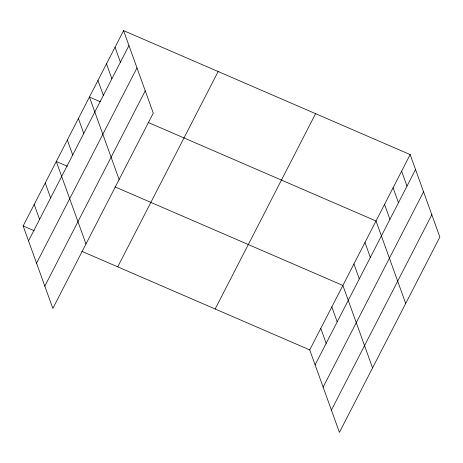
<?xml version="1.0" encoding="UTF-8"?>
<svg xmlns="http://www.w3.org/2000/svg" width="463" height="463" viewBox="0 0 463 463"><rect width="100%" height="100%" fill="white"/><g stroke="black" fill="none" stroke-linecap="round" stroke-linejoin="round"><path stroke-width="0.69" d="M123.575 30.627L153.27 113.099L52.846 308.422L23.15 225.95L123.575 30.627L410.154 154.578L439.85 237.05L339.425 432.373L309.73 349.901L81.847 251.334M28.527 240.887L128.951 45.565M36.554 263.175L136.979 67.853M44.818 286.134L145.243 90.812M117.724 266.85L218.148 71.528M215.162 308.995L315.587 113.672M309.73 349.901L410.154 154.578M315.106 364.838L415.537 169.516M323.133 387.126L423.558 191.804M331.398 410.085L431.829 214.763M100.517 101.831L89.428 97.033L119.124 179.511M148.131 122.423L376.014 220.984L405.704 303.462M67.378 166.286L56.289 161.489L85.985 243.966M114.992 186.878L342.869 285.445L372.565 367.917M23.15 225.95L34.239 230.742M401.618 171.177L407 186.114M393.087 187.781L398.464 202.719M384.55 204.386L389.927 219.323M364.966 242.473L370.342 257.411M353.917 263.956L359.294 278.894M331.826 306.928L337.203 321.866M320.778 328.412L326.155 343.349M115.038 47.226L120.415 62.164M106.502 63.83L111.884 78.768M97.965 80.435L103.347 95.372M78.386 118.522L83.762 133.46M67.338 140.005L72.714 154.943M45.241 182.978L50.623 197.915M34.198 204.461L39.575 219.398"/></g></svg>
